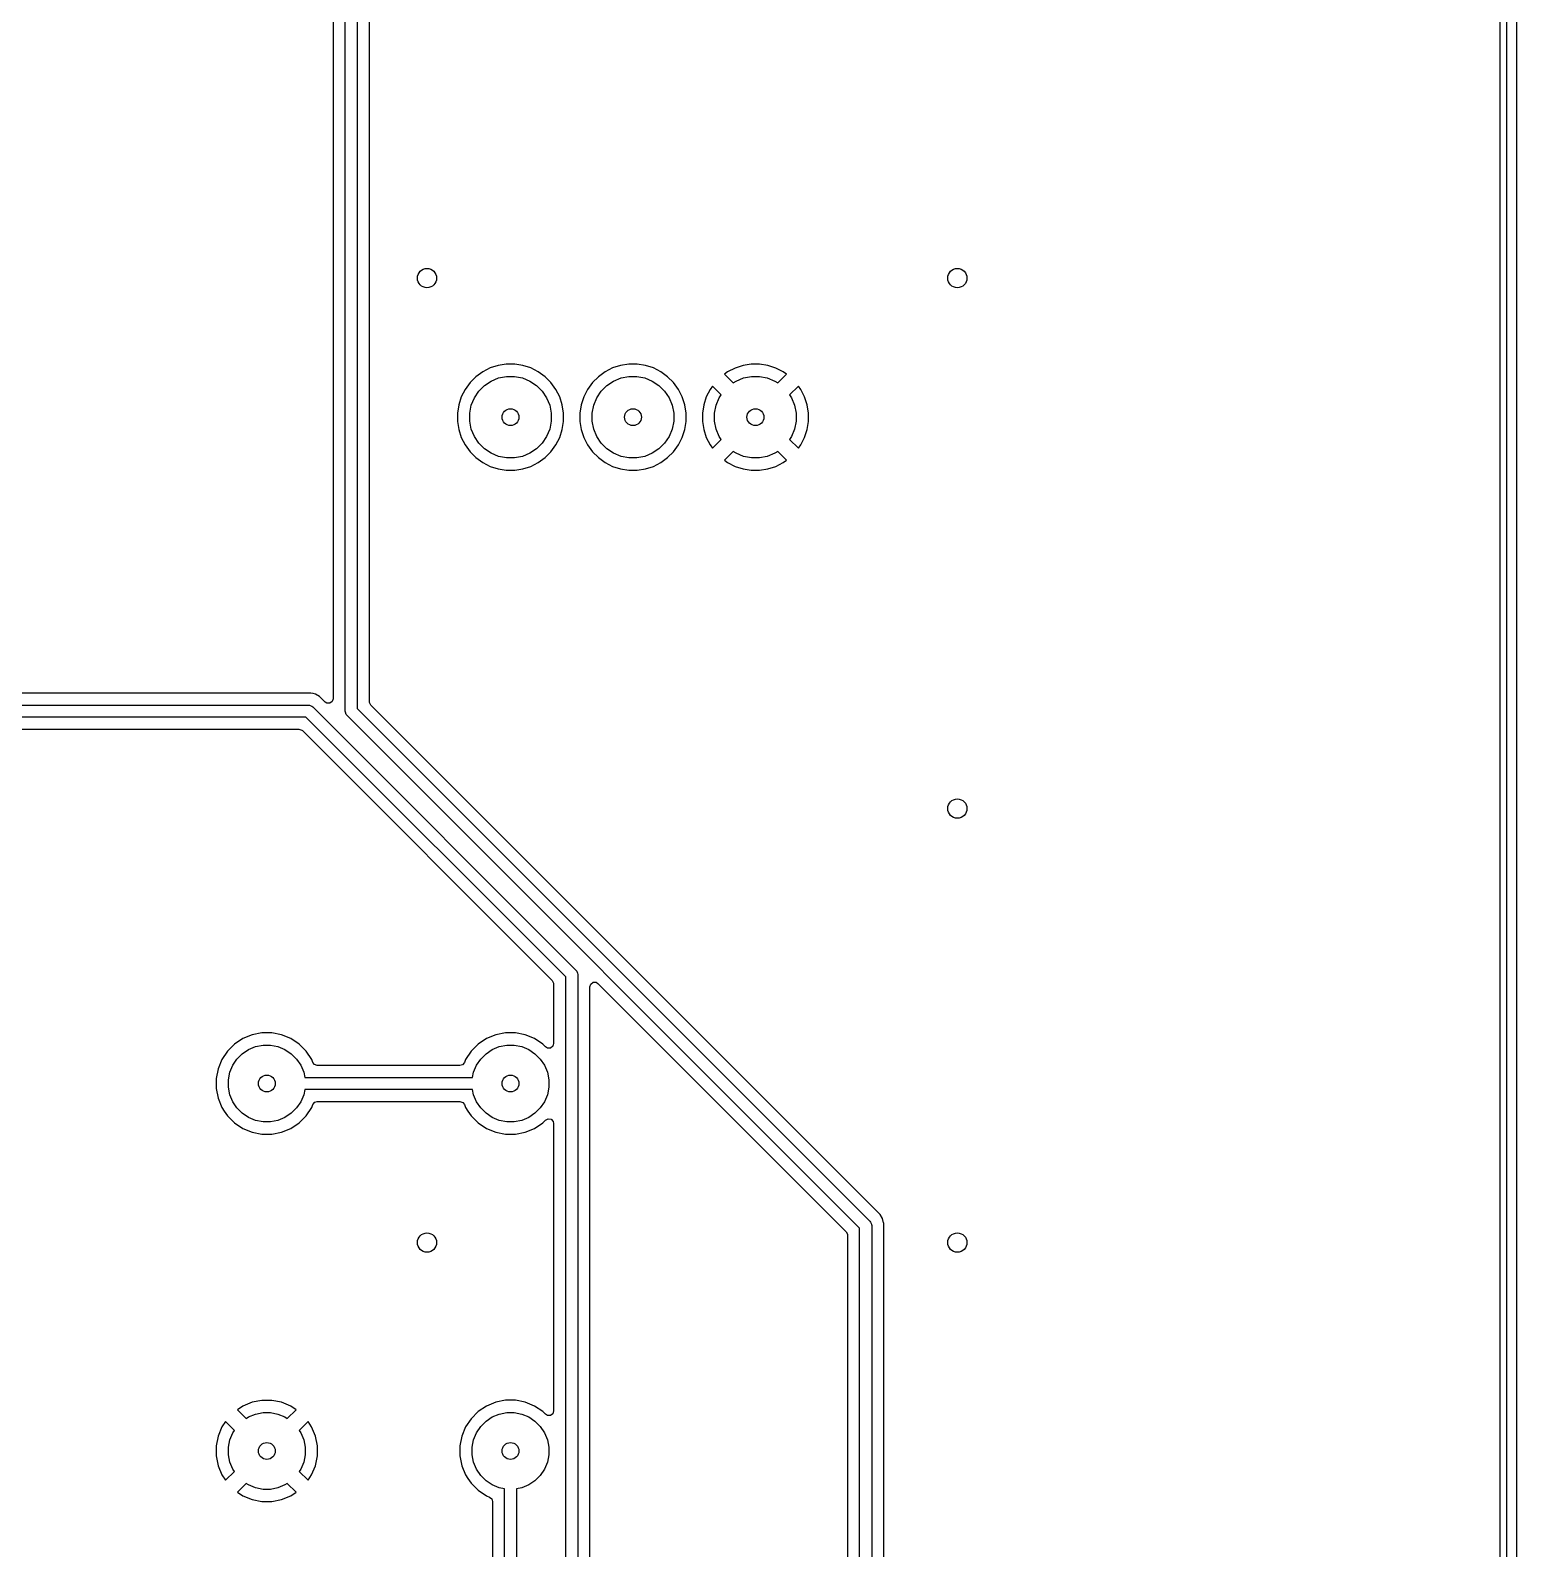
# Model space of a CAD drawing. Extents: x 0 to 130, y -140 to 0.
# Drawn here: x 99.27 to 130.1, y -76.35 to -44.86 of the extents above; entities that cross this region are included whole.
import ezdxf

# ---------------------------------------------------------------- set-up
doc = ezdxf.new("R2010")
doc.units = 0
doc.layers.add('BLACK', color=7, linetype='CONTINUOUS')

msp = doc.modelspace()

# ---------------------------------------------------------------- linework, layer by layer
at = {"layer": 'BLACK', "linetype": 'CONTINUOUS'}
for p, q in [((130.1, 0), (130.1, -140)), ((129.9, -139.9), (129.9, -0.1)), ((129.7495, -0.3495), (129.7495, -139.6505)), ((105.805, -58.98), (105.805, -11.711776)), ((106.055, -11.66), (106.055, -58.928223)), ((105.5545, -44.640849), (105.5545, -58.723455)), ((106.3055, -52.797385), (106.3055, -44.640849)), ((108.655214, -51.942766), (108.515073, -52.044585)), ((108.809558, -51.864125), (108.655214, -51.942766)), ((108.809561, -51.864123), (108.809558, -51.864125)), ((108.974293, -51.810598), (108.809561, -51.864123)), ((108.974297, -51.810597), (108.974293, -51.810598)), ((109.145386, -51.7835), (108.974297, -51.810597)), ((109.145389, -51.7835), (109.145386, -51.7835)), ((109.318611, -51.7835), (109.145389, -51.7835)), ((109.318614, -51.7835), (109.318611, -51.7835)), ((109.489702, -51.810597), (109.318614, -51.7835)), ((109.489706, -51.810598), (109.489702, -51.810597)), ((109.654438, -51.864123), (109.489706, -51.810598)), ((109.654441, -51.864125), (109.654438, -51.864123)), ((109.808785, -51.942766), (109.654441, -51.864125)), ((109.808787, -51.942767), (109.808785, -51.942766)), ((109.808788, -51.942768), (109.808787, -51.942767)), ((109.948928, -52.044586), (109.808788, -51.942768)), ((111.195214, -51.942766), (111.055073, -52.044585)), ((111.349558, -51.864125), (111.195214, -51.942766)), ((111.349561, -51.864123), (111.349558, -51.864125)), ((111.514293, -51.810598), (111.349561, -51.864123)), ((111.514297, -51.810597), (111.514293, -51.810598)), ((111.685386, -51.7835), (111.514297, -51.810597)), ((111.685389, -51.7835), (111.685386, -51.7835)), ((111.858611, -51.7835), (111.685389, -51.7835)), ((111.858614, -51.7835), (111.858611, -51.7835)), ((112.029702, -51.810597), (111.858614, -51.7835)), ((112.029706, -51.810598), (112.029702, -51.810597)), ((112.194438, -51.864123), (112.029706, -51.810598)), ((112.194441, -51.864125), (112.194438, -51.864123)), ((112.348785, -51.942766), (112.194441, -51.864125)), ((112.348787, -51.942767), (112.348785, -51.942766)), ((112.348788, -51.942768), (112.348787, -51.942767)), ((112.488928, -52.044586), (112.348788, -51.942768)), ((113.735473, -51.943196), (113.667829, -51.992341)), ((113.889751, -51.864588), (113.735473, -51.943196)), ((114.05442, -51.811084), (113.889751, -51.864588)), ((114.225425, -51.784), (114.05442, -51.811084)), ((114.398575, -51.784), (114.225425, -51.784)), ((114.569579, -51.811084), (114.398575, -51.784)), ((114.734248, -51.864588), (114.569579, -51.811084)), ((114.888523, -51.943195), (114.734248, -51.864588)), ((114.956169, -51.992341), (114.888523, -51.943195)), ((108.392585, -52.167073), (108.290766, -52.307214)), ((108.515073, -52.044585), (108.392585, -52.167073)), ((108.574941, -52.344766), (108.692766, -52.226941)), ((108.692766, -52.226941), (108.831313, -52.134367)), ((108.831313, -52.134367), (108.985258, -52.070601)), ((108.985258, -52.070601), (109.148685, -52.038093)), ((109.148685, -52.038093), (109.315315, -52.038093)), ((109.315315, -52.038093), (109.478742, -52.070601)), ((109.478742, -52.070601), (109.632687, -52.134367)), ((109.632687, -52.134367), (109.771234, -52.226941)), ((109.771234, -52.226941), (109.889059, -52.344766)), ((110.071414, -52.167072), (109.948928, -52.044586)), ((110.173232, -52.307212), (110.071414, -52.167072)), ((110.932585, -52.167073), (110.830766, -52.307214)), ((111.055073, -52.044585), (110.932585, -52.167073)), ((111.114941, -52.344766), (111.232766, -52.226941)), ((111.232766, -52.226941), (111.371313, -52.134367)), ((111.371313, -52.134367), (111.525258, -52.070601)), ((111.525258, -52.070601), (111.688685, -52.038093)), ((111.688685, -52.038093), (111.855315, -52.038093)), ((111.855315, -52.038093), (112.018742, -52.070601)), ((112.018742, -52.070601), (112.172687, -52.134367)), ((112.172687, -52.134367), (112.311234, -52.226941)), ((112.311234, -52.226941), (112.429059, -52.344766)), ((112.611414, -52.167072), (112.488928, -52.044586)), ((112.713232, -52.307212), (112.611414, -52.167072)), ((113.42034, -52.239829), (113.371196, -52.307473)), ((113.603005, -52.422493), (113.42034, -52.239829)), ((113.667829, -51.992341), (113.850493, -52.175005)), ((113.850493, -52.175005), (113.911313, -52.134367)), ((113.911313, -52.134367), (114.065258, -52.070601)), ((114.065258, -52.070601), (114.228685, -52.038093)), ((114.228685, -52.038093), (114.395315, -52.038093)), ((114.395315, -52.038093), (114.558742, -52.070601)), ((114.558742, -52.070601), (114.712687, -52.134367)), ((114.712687, -52.134367), (114.773505, -52.175004)), ((114.773505, -52.175004), (114.956169, -51.992341)), ((115.203657, -52.239829), (115.020993, -52.422491)), ((115.252801, -52.307471), (115.203657, -52.239829)), ((108.212123, -52.461561), (108.158598, -52.626293)), ((108.212125, -52.461558), (108.212123, -52.461561)), ((108.290766, -52.307214), (108.212125, -52.461558)), ((108.418601, -52.637258), (108.482367, -52.483313)), ((108.482367, -52.483313), (108.574941, -52.344766)), ((109.889059, -52.344766), (109.981633, -52.483313)), ((109.981633, -52.483313), (110.045399, -52.637258)), ((110.251873, -52.461555), (110.173232, -52.307212)), ((110.251873, -52.461557), (110.251873, -52.461555)), ((110.251874, -52.461558), (110.251873, -52.461557)), ((110.251876, -52.461561), (110.251874, -52.461558)), ((110.305401, -52.626293), (110.251876, -52.461561)), ((110.752123, -52.461561), (110.698598, -52.626293)), ((110.752125, -52.461558), (110.752123, -52.461561)), ((110.830766, -52.307214), (110.752125, -52.461558)), ((110.958601, -52.637258), (111.022367, -52.483313)), ((111.022367, -52.483313), (111.114941, -52.344766)), ((112.429059, -52.344766), (112.521633, -52.483313)), ((112.521633, -52.483313), (112.585399, -52.637258)), ((112.791873, -52.461555), (112.713232, -52.307212)), ((112.791873, -52.461557), (112.791873, -52.461555)), ((112.791874, -52.461558), (112.791873, -52.461557)), ((112.791876, -52.461561), (112.791874, -52.461558)), ((112.845401, -52.626293), (112.791876, -52.461561)), ((113.292588, -52.461751), (113.239084, -52.62642)), ((113.371196, -52.307473), (113.292588, -52.461751)), ((113.498601, -52.637258), (113.562367, -52.483313)), ((113.562367, -52.483313), (113.603005, -52.422493)), ((115.020993, -52.422491), (115.061633, -52.483313)), ((115.061633, -52.483313), (115.125399, -52.637258)), ((115.252804, -52.307475), (115.252801, -52.307471)), ((115.331411, -52.461751), (115.252804, -52.307475)), ((115.384915, -52.62642), (115.331411, -52.461751)), ((106.3055, -58.783455), (106.3055, -52.797385)), ((108.158597, -52.626297), (108.1315, -52.797385)), ((108.1315, -52.797385), (108.1315, -52.970614)), ((108.158598, -52.626293), (108.158597, -52.626297)), ((108.386093, -52.800685), (108.418601, -52.637258)), ((108.386093, -52.967315), (108.386093, -52.800685)), ((110.045399, -52.637258), (110.077907, -52.800685)), ((110.077907, -52.800685), (110.077907, -52.967315)), ((110.305402, -52.626297), (110.305401, -52.626293)), ((110.3325, -52.797385), (110.305402, -52.626297)), ((110.3325, -52.970614), (110.3325, -52.797385)), ((110.698597, -52.626297), (110.6715, -52.797385)), ((110.6715, -52.797385), (110.6715, -52.970614)), ((110.698598, -52.626293), (110.698597, -52.626297)), ((110.926093, -52.800685), (110.958601, -52.637258)), ((110.926093, -52.967315), (110.926093, -52.800685)), ((112.585399, -52.637258), (112.617907, -52.800685)), ((112.617907, -52.800685), (112.617907, -52.967315)), ((112.845402, -52.626297), (112.845401, -52.626293)), ((112.8725, -52.797385), (112.845402, -52.626297)), ((112.8725, -52.797424), (112.8725, -52.797385)), ((112.8725, -52.970614), (112.8725, -52.797424)), ((113.239084, -52.62642), (113.212, -52.797424)), ((113.212, -52.797424), (113.212, -52.970575)), ((113.466093, -52.800685), (113.498601, -52.637258)), ((113.466093, -52.967315), (113.466093, -52.800685)), ((115.125399, -52.637258), (115.157907, -52.800685)), ((115.157907, -52.800685), (115.157907, -52.967315)), ((115.412, -52.797424), (115.384915, -52.62642)), ((115.412, -52.970575), (115.412, -52.797424)), ((108.1315, -52.970614), (108.158597, -53.141702)), ((108.158597, -53.141702), (108.158598, -53.141706)), ((108.158598, -53.141706), (108.212123, -53.306438)), ((108.418601, -53.130742), (108.386093, -52.967315)), ((108.482367, -53.284687), (108.418601, -53.130742)), ((110.045399, -53.130742), (109.981633, -53.284687)), ((110.077907, -52.967315), (110.045399, -53.130742)), ((110.251876, -53.306438), (110.305401, -53.141706)), ((110.305401, -53.141706), (110.305402, -53.141702)), ((110.305402, -53.141702), (110.3325, -52.970614)), ((110.6715, -52.970614), (110.698597, -53.141702)), ((110.698597, -53.141702), (110.698598, -53.141706)), ((110.698598, -53.141706), (110.752123, -53.306438)), ((110.958601, -53.130742), (110.926093, -52.967315)), ((111.022367, -53.284687), (110.958601, -53.130742)), ((112.585399, -53.130742), (112.521633, -53.284687)), ((112.617907, -52.967315), (112.585399, -53.130742)), ((112.791876, -53.306438), (112.845401, -53.141706)), ((112.845401, -53.141706), (112.845402, -53.141702)), ((112.845402, -53.141702), (112.8725, -52.970614)), ((113.212, -52.970575), (113.239084, -53.141579)), ((113.239084, -53.141579), (113.292588, -53.306248)), ((113.498601, -53.130742), (113.466093, -52.967315)), ((113.562367, -53.284687), (113.498601, -53.130742)), ((115.125399, -53.130742), (115.061633, -53.284687)), ((115.157907, -52.967315), (115.125399, -53.130742)), ((115.331411, -53.306248), (115.384915, -53.141579)), ((115.384915, -53.141579), (115.412, -52.970575)), ((108.212123, -53.306438), (108.212125, -53.306441)), ((108.212125, -53.306441), (108.212126, -53.306444)), ((108.212126, -53.306444), (108.212127, -53.306445)), ((108.212127, -53.306445), (108.290768, -53.460788)), ((108.290768, -53.460788), (108.392586, -53.600928)), ((108.574941, -53.423234), (108.482367, -53.284687)), ((108.692766, -53.541059), (108.574941, -53.423234)), ((109.889059, -53.423234), (109.771234, -53.541059)), ((109.981633, -53.284687), (109.889059, -53.423234)), ((110.071414, -53.600928), (110.173232, -53.460788)), ((110.173232, -53.460788), (110.251873, -53.306445)), ((110.251873, -53.306445), (110.251874, -53.30644)), ((110.251874, -53.30644), (110.251876, -53.306438)), ((110.752123, -53.306438), (110.752125, -53.306441)), ((110.752125, -53.306441), (110.752126, -53.306444)), ((110.752126, -53.306444), (110.752127, -53.306445)), ((110.752127, -53.306445), (110.830768, -53.460788)), ((110.830768, -53.460788), (110.932586, -53.600928)), ((111.114941, -53.423234), (111.022367, -53.284687)), ((111.232766, -53.541059), (111.114941, -53.423234)), ((112.429059, -53.423234), (112.311234, -53.541059)), ((112.521633, -53.284687), (112.429059, -53.423234)), ((112.611414, -53.600928), (112.713232, -53.460788)), ((112.713232, -53.460788), (112.791873, -53.306445)), ((112.791873, -53.306445), (112.791874, -53.30644)), ((112.791874, -53.30644), (112.791876, -53.306438)), ((113.292588, -53.306248), (113.371195, -53.460523)), ((113.371195, -53.460523), (113.420341, -53.528169)), ((113.420341, -53.528169), (113.603004, -53.345505)), ((113.603004, -53.345505), (113.562367, -53.284687)), ((115.061633, -53.284687), (115.020994, -53.345506)), ((115.020994, -53.345506), (115.203657, -53.528169)), ((115.203657, -53.528169), (115.252805, -53.460522)), ((115.252805, -53.460522), (115.331411, -53.306248)), ((108.392586, -53.600928), (108.515072, -53.723414)), ((108.515072, -53.723414), (108.655212, -53.825232)), ((108.655212, -53.825232), (108.809555, -53.903873)), ((108.831313, -53.633633), (108.692766, -53.541059)), ((108.985258, -53.697399), (108.831313, -53.633633)), ((109.148685, -53.729907), (108.985258, -53.697399)), ((109.315315, -53.729907), (109.148685, -53.729907)), ((109.478742, -53.697399), (109.315315, -53.729907)), ((109.632687, -53.633633), (109.478742, -53.697399)), ((109.771234, -53.541059), (109.632687, -53.633633)), ((109.654445, -53.903873), (109.808788, -53.825232)), ((109.808788, -53.825232), (109.948928, -53.723414)), ((109.948928, -53.723414), (110.071414, -53.600928)), ((110.932586, -53.600928), (111.055072, -53.723414)), ((111.055072, -53.723414), (111.195212, -53.825232)), ((111.195212, -53.825232), (111.349555, -53.903873)), ((111.371313, -53.633633), (111.232766, -53.541059)), ((111.525258, -53.697399), (111.371313, -53.633633)), ((111.688685, -53.729907), (111.525258, -53.697399)), ((111.855315, -53.729907), (111.688685, -53.729907)), ((112.018742, -53.697399), (111.855315, -53.729907)), ((112.172687, -53.633633), (112.018742, -53.697399)), ((112.311234, -53.541059), (112.172687, -53.633633)), ((112.194445, -53.903873), (112.348788, -53.825232)), ((112.348788, -53.825232), (112.488928, -53.723414)), ((112.488928, -53.723414), (112.611414, -53.600928)), ((113.850491, -53.592993), (113.667829, -53.775657)), ((113.667829, -53.775657), (113.735471, -53.824801)), ((113.735471, -53.824801), (113.735475, -53.824804)), ((113.735475, -53.824804), (113.889751, -53.903411)), ((113.911313, -53.633633), (113.850491, -53.592993)), ((114.065258, -53.697399), (113.911313, -53.633633)), ((114.228685, -53.729907), (114.065258, -53.697399)), ((114.395315, -53.729907), (114.228685, -53.729907)), ((114.558742, -53.697399), (114.395315, -53.729907)), ((114.712687, -53.633633), (114.558742, -53.697399)), ((114.773506, -53.592994), (114.712687, -53.633633)), ((114.734248, -53.903411), (114.888522, -53.824805)), ((114.956169, -53.775657), (114.773506, -53.592994)), ((114.888522, -53.824805), (114.956169, -53.775657)), ((108.809555, -53.903873), (108.809557, -53.903873)), ((108.809557, -53.903873), (108.809558, -53.903874)), ((108.809558, -53.903874), (108.809561, -53.903876)), ((108.809561, -53.903876), (108.974293, -53.957401)), ((108.974293, -53.957401), (108.974297, -53.957402)), ((108.974297, -53.957402), (109.145386, -53.9845)), ((109.145386, -53.9845), (109.145389, -53.9845)), ((109.145389, -53.9845), (109.318614, -53.9845)), ((109.318614, -53.9845), (109.489702, -53.957402)), ((109.489702, -53.957402), (109.489706, -53.957401)), ((109.489706, -53.957401), (109.654438, -53.903876)), ((109.654438, -53.903876), (109.65444, -53.903874)), ((109.65444, -53.903874), (109.654445, -53.903873)), ((111.349555, -53.903873), (111.349557, -53.903873)), ((111.349557, -53.903873), (111.349558, -53.903874)), ((111.349558, -53.903874), (111.349561, -53.903876)), ((111.349561, -53.903876), (111.514293, -53.957401)), ((111.514293, -53.957401), (111.514297, -53.957402)), ((111.514297, -53.957402), (111.685386, -53.9845)), ((111.685386, -53.9845), (111.685389, -53.9845)), ((111.685389, -53.9845), (111.858614, -53.9845)), ((111.858614, -53.9845), (112.029702, -53.957402)), ((112.029702, -53.957402), (112.029706, -53.957401)), ((112.029706, -53.957401), (112.194438, -53.903876)), ((112.194438, -53.903876), (112.19444, -53.903874)), ((112.19444, -53.903874), (112.194445, -53.903873)), ((113.889751, -53.903411), (114.05442, -53.956915)), ((114.05442, -53.956915), (114.225425, -53.984)), ((114.225425, -53.984), (114.398575, -53.984)), ((114.398575, -53.984), (114.569579, -53.956915)), ((114.569579, -53.956915), (114.734248, -53.903411)), ((73.342777, -58.855), (105.041, -58.855)), ((105.090435, -58.6045), (73.487545, -58.6045)), ((105.041, -58.855), (105.065386, -58.857402)), ((105.065386, -58.857402), (105.065387, -58.857402)), ((105.065387, -58.857402), (105.078584, -58.862868)), ((105.078584, -58.862868), (105.110446, -58.876066)), ((105.090436, -58.6045), (105.090435, -58.6045)), ((105.090438, -58.6045), (105.090436, -58.6045)), ((105.138184, -58.617294), (105.090438, -58.6045)), ((105.138185, -58.617294), (105.138184, -58.617294)), ((105.185934, -58.630088), (105.138185, -58.617294)), ((105.185941, -58.630091), (105.185934, -58.630088)), ((105.271563, -58.679525), (105.185941, -58.630091)), ((105.271563, -58.679526), (105.271563, -58.679525)), ((105.385496, -58.793459), (105.271563, -58.679526)), ((105.424907, -58.81761), (105.385496, -58.793459)), ((105.486093, -58.81761), (105.424907, -58.81761)), ((105.535593, -58.781646), (105.486093, -58.81761)), ((105.5545, -58.723455), (105.535593, -58.781646)), ((106.306719, -58.798942), (106.3055, -58.783455)), ((106.334496, -58.853459), (106.306719, -58.798942)), ((116.828562, -69.347525), (106.334496, -58.853459)), ((104.989224, -59.105), (73.291, -59.105)), ((110.377, -64.492776), (104.989224, -59.105)), ((105.110446, -58.876066), (105.110451, -58.876071)), ((105.110451, -58.876071), (105.129388, -58.891612)), ((105.129388, -58.891612), (110.590388, -64.352611)), ((105.807402, -59.004386), (105.805, -58.98)), ((105.826066, -59.049446), (105.807402, -59.004386)), ((105.826071, -59.049451), (105.826066, -59.049446)), ((105.841612, -59.068388), (105.826071, -59.049451)), ((116.473, -69.699776), (105.841612, -59.068388)), ((106.055, -58.928223), (116.686388, -69.559611)), ((73.241565, -59.3555), (104.844455, -59.3555)), ((104.844455, -59.3555), (104.902646, -59.374407)), ((104.902646, -59.374407), (104.914459, -59.384496)), ((104.914459, -59.384496), (110.097504, -64.567541)), ((110.377, -81.204024), (110.377, -64.492776)), ((110.590388, -64.352611), (110.605933, -64.371553)), ((110.605933, -64.371553), (110.605934, -64.371554)), ((110.605934, -64.371554), (110.624598, -64.416614)), ((110.624598, -64.416614), (110.627, -64.441)), ((110.627, -64.441), (110.627, -81.2558)), ((110.097504, -64.567541), (110.125281, -64.622058)), ((110.125281, -64.622058), (110.1265, -64.637545)), ((110.1265, -64.637545), (110.1265, -65.87146)), ((110.8775, -64.697545), (110.896407, -64.639354)), ((110.8775, -77.383151), (110.8775, -64.697545)), ((110.896407, -64.639354), (110.945907, -64.60339)), ((110.945907, -64.60339), (111.007093, -64.60339)), ((111.007093, -64.60339), (111.046504, -64.627541)), ((111.046504, -64.627541), (116.193504, -69.774541)), ((103.679802, -65.770658), (103.507748, -65.88562)), ((103.870981, -65.691469), (103.679802, -65.770658)), ((104.073932, -65.6511), (103.870981, -65.691469)), ((104.073935, -65.6511), (104.073932, -65.6511)), ((104.280865, -65.6511), (104.073935, -65.6511)), ((104.280867, -65.6511), (104.280865, -65.6511)), ((104.483818, -65.691469), (104.280867, -65.6511)), ((104.674997, -65.770658), (104.483818, -65.691469)), ((104.847051, -65.88562), (104.674997, -65.770658)), ((108.734402, -65.770658), (108.562348, -65.88562)), ((108.925581, -65.691469), (108.734402, -65.770658)), ((109.128532, -65.6511), (108.925581, -65.691469)), ((109.128535, -65.6511), (109.128532, -65.6511)), ((109.335465, -65.6511), (109.128535, -65.6511)), ((109.335467, -65.6511), (109.335465, -65.6511)), ((109.538418, -65.691469), (109.335467, -65.6511)), ((109.729597, -65.770658), (109.538418, -65.691469)), ((109.901654, -65.885622), (109.729597, -65.770658)), ((103.36142, -66.031948), (103.246458, -66.204002)), ((103.507748, -65.88562), (103.36142, -66.031948)), ((103.558992, -66.194085), (103.669885, -66.083192)), ((103.669885, -66.083192), (103.800283, -65.996063)), ((103.800283, -65.996063), (103.945172, -65.936048)), ((103.945172, -65.936048), (104.098986, -65.905452)), ((104.098986, -65.905452), (104.255814, -65.905452)), ((104.255814, -65.905452), (104.409628, -65.936048)), ((104.409628, -65.936048), (104.554517, -65.996063)), ((104.554517, -65.996063), (104.684915, -66.083192)), ((104.684915, -66.083192), (104.795808, -66.194085)), ((104.847055, -65.885623), (104.847051, -65.88562)), ((104.993377, -66.031945), (104.847055, -65.885623)), ((104.993379, -66.031948), (104.993377, -66.031945)), ((105.108341, -66.204002), (104.993379, -66.031948)), ((108.41602, -66.031948), (108.301058, -66.204002)), ((108.562348, -65.88562), (108.41602, -66.031948)), ((108.613592, -66.194085), (108.724485, -66.083192)), ((108.724485, -66.083192), (108.854883, -65.996063)), ((108.854883, -65.996063), (108.999772, -65.936048)), ((108.999772, -65.936048), (109.153586, -65.905452)), ((109.153586, -65.905452), (109.310414, -65.905452)), ((109.310414, -65.905452), (109.464228, -65.936048)), ((109.464228, -65.936048), (109.609117, -65.996063)), ((109.609117, -65.996063), (109.739515, -66.083192)), ((109.739515, -66.083192), (109.850408, -66.194085)), ((109.957497, -65.941464), (109.901654, -65.885622)), ((109.996907, -65.965615), (109.957497, -65.941464)), ((110.058093, -65.965615), (109.996907, -65.965615)), ((110.107593, -65.929651), (110.058093, -65.965615)), ((110.1265, -65.87146), (110.107593, -65.929651)), ((103.167269, -66.395181), (103.1269, -66.598132)), ((103.246458, -66.204002), (103.167269, -66.395181)), ((103.411848, -66.469372), (103.471863, -66.324483)), ((103.471863, -66.324483), (103.558992, -66.194085)), ((104.795808, -66.194085), (104.882937, -66.324483)), ((104.882937, -66.324483), (104.942952, -66.469372)), ((105.133602, -66.264986), (105.108341, -66.204002)), ((105.166875, -66.307193), (105.133602, -66.264986)), ((105.225066, -66.3261), (105.166875, -66.307193)), ((108.184334, -66.3261), (105.225066, -66.3261)), ((108.236061, -66.311512), (108.184334, -66.3261)), ((108.275798, -66.264986), (108.236061, -66.311512)), ((108.301058, -66.204002), (108.275798, -66.264986)), ((108.466448, -66.469372), (108.526463, -66.324483)), ((108.526463, -66.324483), (108.613592, -66.194085)), ((109.850408, -66.194085), (109.937537, -66.324483)), ((109.937537, -66.324483), (109.997552, -66.469372)), ((103.1269, -66.598132), (103.1269, -66.805067)), ((103.381252, -66.623186), (103.411848, -66.469372)), ((103.381252, -66.780014), (103.381252, -66.623186)), ((104.942952, -66.469372), (104.964281, -66.5766)), ((104.964281, -66.5766), (108.445119, -66.5766)), ((108.445119, -66.5766), (108.466448, -66.469372)), ((109.997552, -66.469372), (110.028148, -66.623186)), ((110.028148, -66.623186), (110.028148, -66.780014)), ((103.1269, -66.805067), (103.167269, -67.008018)), ((103.167269, -67.008018), (103.246458, -67.199197)), ((103.411848, -66.933828), (103.381252, -66.780014)), ((103.471863, -67.078717), (103.411848, -66.933828)), ((104.942952, -66.933828), (104.882937, -67.078717)), ((104.964281, -66.8266), (104.942952, -66.933828)), ((108.445119, -66.8266), (104.964281, -66.8266)), ((108.466448, -66.933828), (108.445119, -66.8266)), ((108.526463, -67.078717), (108.466448, -66.933828)), ((109.997552, -66.933828), (109.937537, -67.078717)), ((110.028148, -66.780014), (109.997552, -66.933828)), ((103.246458, -67.199197), (103.295299, -67.272293)), ((103.295299, -67.272293), (103.361423, -67.371255)), ((103.361423, -67.371255), (103.507745, -67.517577)), ((103.558992, -67.209115), (103.471863, -67.078717)), ((103.669885, -67.320008), (103.558992, -67.209115)), ((103.800283, -67.407137), (103.669885, -67.320008)), ((104.684915, -67.320008), (104.554517, -67.407137)), ((104.795808, -67.209115), (104.684915, -67.320008)), ((104.882937, -67.078717), (104.795808, -67.209115)), ((104.847055, -67.517577), (104.993377, -67.371255)), ((104.993377, -67.371255), (105.108341, -67.199198)), ((105.108341, -67.199198), (105.133602, -67.138214)), ((105.133602, -67.138214), (105.173339, -67.091688)), ((105.173339, -67.091688), (105.225066, -67.0771)), ((105.225066, -67.0771), (108.184334, -67.0771)), ((108.184334, -67.0771), (108.242525, -67.096007)), ((108.242525, -67.096007), (108.275798, -67.138214)), ((108.275798, -67.138214), (108.301058, -67.199197)), ((108.301058, -67.199197), (108.349899, -67.272293)), ((108.349899, -67.272293), (108.416023, -67.371255)), ((108.416023, -67.371255), (108.562345, -67.517577)), ((108.613592, -67.209115), (108.526463, -67.078717)), ((108.724485, -67.320008), (108.613592, -67.209115)), ((108.854883, -67.407137), (108.724485, -67.320008)), ((109.739515, -67.320008), (109.609117, -67.407137)), ((109.850408, -67.209115), (109.739515, -67.320008)), ((109.937537, -67.078717), (109.850408, -67.209115)), ((103.507745, -67.517577), (103.679802, -67.632541)), ((103.679802, -67.632541), (103.87098, -67.71173)), ((103.945172, -67.467152), (103.800283, -67.407137)), ((104.098986, -67.497748), (103.945172, -67.467152)), ((104.255814, -67.497748), (104.098986, -67.497748)), ((104.409628, -67.467152), (104.255814, -67.497748)), ((104.554517, -67.407137), (104.409628, -67.467152)), ((104.48382, -67.71173), (104.674998, -67.632541)), ((104.674998, -67.632541), (104.847055, -67.517577)), ((108.562345, -67.517577), (108.734402, -67.632541)), ((108.734402, -67.632541), (108.92558, -67.71173)), ((108.999772, -67.467152), (108.854883, -67.407137)), ((109.153586, -67.497748), (108.999772, -67.467152)), ((109.310414, -67.497748), (109.153586, -67.497748)), ((109.464228, -67.467152), (109.310414, -67.497748)), ((109.609117, -67.407137), (109.464228, -67.467152)), ((109.53842, -67.71173), (109.729598, -67.632541)), ((109.729598, -67.632541), (109.901655, -67.517577)), ((109.901655, -67.517577), (109.957498, -67.461733)), ((109.957498, -67.461733), (110.012013, -67.433958)), ((110.012013, -67.433958), (110.072445, -67.443529)), ((110.072445, -67.443529), (110.11571, -67.486794)), ((110.11571, -67.486794), (110.1265, -67.531739)), ((110.1265, -67.531739), (110.1265, -73.49146)), ((103.87098, -67.71173), (104.073935, -67.7521)), ((104.073935, -67.7521), (104.073936, -67.7521)), ((104.073936, -67.7521), (104.280864, -67.7521)), ((104.280864, -67.7521), (104.280865, -67.7521)), ((104.280865, -67.7521), (104.48382, -67.71173)), ((108.92558, -67.71173), (109.128535, -67.7521)), ((109.128535, -67.7521), (109.128536, -67.7521)), ((109.128536, -67.7521), (109.335464, -67.7521)), ((109.335464, -67.7521), (109.335465, -67.7521)), ((109.335465, -67.7521), (109.53842, -67.71173)), ((116.686388, -69.559611), (116.701933, -69.578553)), ((116.701933, -69.578553), (116.701934, -69.578554)), ((116.701934, -69.578554), (116.712234, -69.603422)), ((116.898475, -69.417438), (116.828562, -69.347524)), ((116.828562, -69.347524), (116.828562, -69.347525)), ((116.94791, -69.503061), (116.898475, -69.417438)), ((116.94791, -69.503062), (116.94791, -69.503061)), ((116.94791, -69.503063), (116.94791, -69.503062)), ((116.971629, -69.591584), (116.94791, -69.503063)), ((116.193504, -69.774541), (116.221281, -69.829058)), ((116.221281, -69.829058), (116.2225, -69.844545)), ((116.2225, -69.844545), (116.2225, -82.337536)), ((116.473, -82.482304), (116.473, -69.699776)), ((116.712234, -69.603422), (116.717707, -69.616635)), ((116.717707, -69.616635), (116.720598, -69.623614)), ((116.720598, -69.623614), (116.723, -69.648)), ((116.723, -69.648), (116.723, -82.534081)), ((116.9735, -69.598565), (116.971629, -69.591584)), ((116.9735, -82.583516), (116.9735, -69.598565)), ((103.871127, -73.311949), (103.680038, -73.391101)), ((104.073981, -73.2716), (103.871127, -73.311949)), ((104.280818, -73.2716), (104.073981, -73.2716)), ((104.483672, -73.311949), (104.280818, -73.2716)), ((104.67476, -73.391101), (104.483672, -73.311949)), ((108.925581, -73.311469), (108.734402, -73.390658)), ((109.128532, -73.2711), (108.925581, -73.311469)), ((109.128535, -73.2711), (109.128532, -73.2711)), ((109.335465, -73.2711), (109.128535, -73.2711)), ((109.335467, -73.2711), (109.335465, -73.2711)), ((109.538418, -73.311469), (109.335467, -73.2711)), ((109.729597, -73.390658), (109.538418, -73.311469)), ((103.680038, -73.391101), (103.568749, -73.465461)), ((103.568749, -73.465461), (103.751767, -73.648479)), ((103.751767, -73.648479), (103.800283, -73.616063)), ((103.800283, -73.616063), (103.945172, -73.556048)), ((103.945172, -73.556048), (104.098986, -73.525452)), ((104.098986, -73.525452), (104.255814, -73.525452)), ((104.255814, -73.525452), (104.409628, -73.556048)), ((104.409628, -73.556048), (104.554517, -73.616063)), ((104.554517, -73.616063), (104.60303, -73.648478)), ((104.60303, -73.648478), (104.78605, -73.46546)), ((104.674774, -73.391108), (104.67476, -73.391101)), ((104.78605, -73.46546), (104.674774, -73.391108)), ((108.41602, -73.651948), (108.301058, -73.824002)), ((108.562348, -73.50562), (108.41602, -73.651948)), ((108.734402, -73.390658), (108.562348, -73.50562)), ((108.724485, -73.703192), (108.854883, -73.616063)), ((108.854883, -73.616063), (108.999772, -73.556048)), ((108.999772, -73.556048), (109.153586, -73.525452)), ((109.153586, -73.525452), (109.310414, -73.525452)), ((109.310414, -73.525452), (109.464228, -73.556048)), ((109.464228, -73.556048), (109.609117, -73.616063)), ((109.609117, -73.616063), (109.739515, -73.703192)), ((109.901654, -73.505622), (109.729597, -73.390658)), ((109.957497, -73.561464), (109.901654, -73.505622)), ((109.996907, -73.585615), (109.957497, -73.561464)), ((110.058093, -73.585615), (109.996907, -73.585615)), ((110.107593, -73.549651), (110.058093, -73.585615)), ((110.1265, -73.49146), (110.107593, -73.549651)), ((103.246901, -73.824238), (103.167749, -74.015327)), ((103.321261, -73.712949), (103.246901, -73.824238)), ((103.504279, -73.895967), (103.321261, -73.712949)), ((103.411848, -74.089372), (103.471863, -73.944483)), ((103.471863, -73.944483), (103.504279, -73.895967)), ((105.033537, -73.712949), (104.850519, -73.895966)), ((104.850519, -73.895966), (104.882937, -73.944483)), ((104.882937, -73.944483), (104.942952, -74.089372)), ((105.107898, -73.824239), (105.033537, -73.712949)), ((105.18705, -74.015327), (105.107898, -73.824239)), ((108.301058, -73.824002), (108.221869, -74.015181)), ((108.466448, -74.089372), (108.526463, -73.944483)), ((108.526463, -73.944483), (108.613592, -73.814085)), ((108.613592, -73.814085), (108.724485, -73.703192)), ((109.739515, -73.703192), (109.850408, -73.814085)), ((109.850408, -73.814085), (109.937537, -73.944483)), ((109.937537, -73.944483), (109.997552, -74.089372)), ((103.167749, -74.015327), (103.1274, -74.218181)), ((103.1274, -74.218181), (103.1274, -74.425018)), ((103.381252, -74.243186), (103.411848, -74.089372)), ((103.381252, -74.400014), (103.381252, -74.243186)), ((104.942952, -74.089372), (104.973548, -74.243186)), ((104.973548, -74.243186), (104.973548, -74.400014)), ((105.227399, -74.218181), (105.18705, -74.015327)), ((105.2274, -74.218186), (105.227399, -74.218181)), ((105.2274, -74.425013), (105.2274, -74.218186)), ((108.221869, -74.015181), (108.1815, -74.218132)), ((108.1815, -74.218132), (108.1815, -74.425067)), ((108.435852, -74.243186), (108.466448, -74.089372)), ((108.435852, -74.400014), (108.435852, -74.243186)), ((109.997552, -74.089372), (110.028148, -74.243186)), ((110.028148, -74.243186), (110.028148, -74.400014)), ((103.1274, -74.425018), (103.167749, -74.627872)), ((103.411848, -74.553828), (103.381252, -74.400014)), ((103.471863, -74.698717), (103.411848, -74.553828)), ((104.942952, -74.553828), (104.882937, -74.698717)), ((104.973548, -74.400014), (104.942952, -74.553828)), ((105.18705, -74.627872), (105.227399, -74.425018)), ((105.227399, -74.425018), (105.2274, -74.425013)), ((108.1815, -74.425067), (108.221869, -74.628018)), ((108.466448, -74.553828), (108.435852, -74.400014)), ((108.526463, -74.698717), (108.466448, -74.553828)), ((109.997552, -74.553828), (109.937537, -74.698717)), ((110.028148, -74.400014), (109.997552, -74.553828)), ((103.167749, -74.627872), (103.246901, -74.81896)), ((103.246901, -74.81896), (103.246908, -74.818974)), ((103.246908, -74.818974), (103.32126, -74.930249)), ((103.32126, -74.930249), (103.504278, -74.74723)), ((103.504278, -74.74723), (103.471863, -74.698717)), ((104.882937, -74.698717), (104.85052, -74.747232)), ((104.85052, -74.747232), (105.033537, -74.930249)), ((105.033537, -74.930249), (105.107898, -74.818961)), ((105.107898, -74.818961), (105.18705, -74.627872)), ((108.221869, -74.628018), (108.301058, -74.819197)), ((108.301058, -74.819197), (108.349899, -74.892293)), ((108.349899, -74.892293), (108.416023, -74.991255)), ((108.613592, -74.829115), (108.526463, -74.698717)), ((108.724485, -74.940008), (108.613592, -74.829115)), ((109.850408, -74.829115), (109.739515, -74.940008)), ((109.937537, -74.698717), (109.850408, -74.829115)), ((103.751766, -74.994719), (103.568749, -75.177737)), ((103.568749, -75.177737), (103.680039, -75.252098)), ((103.800283, -75.027137), (103.751766, -74.994719)), ((103.945172, -75.087152), (103.800283, -75.027137)), ((104.098986, -75.117748), (103.945172, -75.087152)), ((104.255814, -75.117748), (104.098986, -75.117748)), ((104.409628, -75.087152), (104.255814, -75.117748)), ((104.554517, -75.027137), (104.409628, -75.087152)), ((104.603032, -74.99472), (104.554517, -75.027137)), ((104.786049, -75.177737), (104.603032, -74.99472)), ((104.674761, -75.252098), (104.786049, -75.177737)), ((108.416023, -74.991255), (108.562345, -75.137577)), ((108.562345, -75.137577), (108.734402, -75.252541)), ((108.854883, -75.027137), (108.724485, -74.940008)), ((108.999772, -75.087152), (108.854883, -75.027137)), ((109.107, -75.108481), (108.999772, -75.087152)), ((109.107, -77.446384), (109.107, -75.108481)), ((109.464228, -75.087152), (109.357, -75.108481)), ((109.357, -75.108481), (109.357, -77.446384)), ((109.609117, -75.027137), (109.464228, -75.087152)), ((109.739515, -74.940008), (109.609117, -75.027137)), ((103.680039, -75.252098), (103.871127, -75.33125)), ((103.871127, -75.33125), (104.073981, -75.371599)), ((104.073981, -75.371599), (104.073986, -75.3716)), ((104.073986, -75.3716), (104.280814, -75.3716)), ((104.280814, -75.3716), (104.280818, -75.371599)), ((104.280818, -75.371599), (104.483672, -75.33125)), ((104.483672, -75.33125), (104.674761, -75.252098)), ((108.734402, -75.252541), (108.795386, -75.277801)), ((108.795386, -75.277801), (108.84191, -75.317535)), ((108.84191, -75.317535), (108.8565, -75.369264)), ((108.8565, -75.369264), (108.8565, -77.179539))]:
    msp.add_line(p, q, dxfattribs=at)
at = {"layer": 'BLACK'}
for centre, radius in [((107.5, -50), 0.2), ((118.5, -50), 0.2), ((109.232, -52.884), 0.175), ((109.232, -52.884), 0.175), ((111.772, -52.884), 0.175), ((111.772, -52.884), 0.175), ((114.312, -52.884), 0.175), ((114.312, -52.884), 0.175), ((118.5, -61), 0.2), ((104.1774, -66.7016), 0.175), ((104.1774, -66.7016), 0.175), ((109.232, -66.7016), 0.175), ((109.232, -66.7016), 0.175), ((107.5, -70), 0.2), ((118.5, -70), 0.2), ((104.1774, -74.3216), 0.175), ((104.1774, -74.3216), 0.175), ((109.232, -74.3216), 0.175), ((109.232, -74.3216), 0.175)]:
    msp.add_circle(centre, radius, dxfattribs=at)
at = {"layer": 'WHITE'}
for centre in [(109.232, -52.884), (111.772, -52.884), (114.312, -52.884), (104.1774, -66.7016), (109.232, -66.7016), (104.1774, -74.3216), (109.232, -74.3216)]:
    msp.add_circle(centre, 0.175, dxfattribs=at)

doc.saveas('drawing.dxf')
